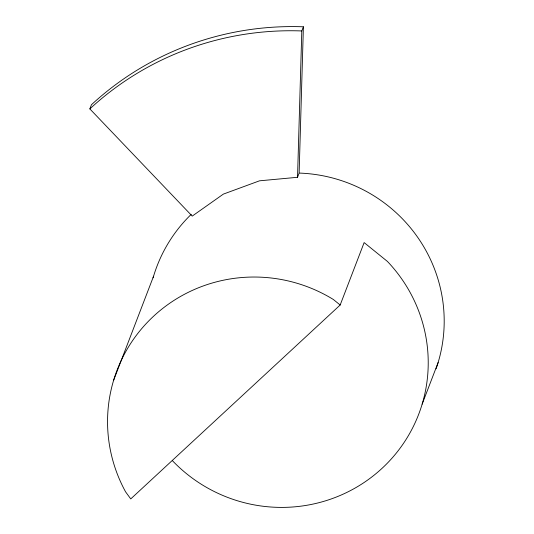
<?xml version="1.0" encoding="UTF-8"?>
<svg xmlns="http://www.w3.org/2000/svg" width="534" height="534" viewBox="0 0 534 534"><rect width="100%" height="100%" fill="white"/><g stroke="black" fill="none" stroke-linecap="round" stroke-linejoin="round"><path stroke-width="0.8" d="M297.531 177.295L301.803 30.952L303.399 26.793A297.385 292.118 21 0 0 91.447 104.737L89.852 108.903L192.22 216.103L223.366 194.109L259.511 180.819L297.531 177.295L299.127 173.136L303.399 26.793M113.629 380.275L153.565 276.225M340.171 305.014L333.329 299.474A148.692 146.056 21 0 0 153.705 316.108A148.692 146.056 21 0 0 125.577 491.834L130.75 498.916L340.171 305.014L364.135 242.59L387.41 261.426A148.692 146.056 21 0 1 382.064 468.325A148.692 146.056 21 0 1 172.322 460.575M422.14 404.158L438.12 362.539M89.852 108.903A297.385 292.118 21 0 1 301.803 30.952M153.098 277.807A148.692 146.056 21 0 1 191.245 214.334M299.621 173.089A148.692 146.056 21 0 1 436.071 368.827"/></g></svg>
